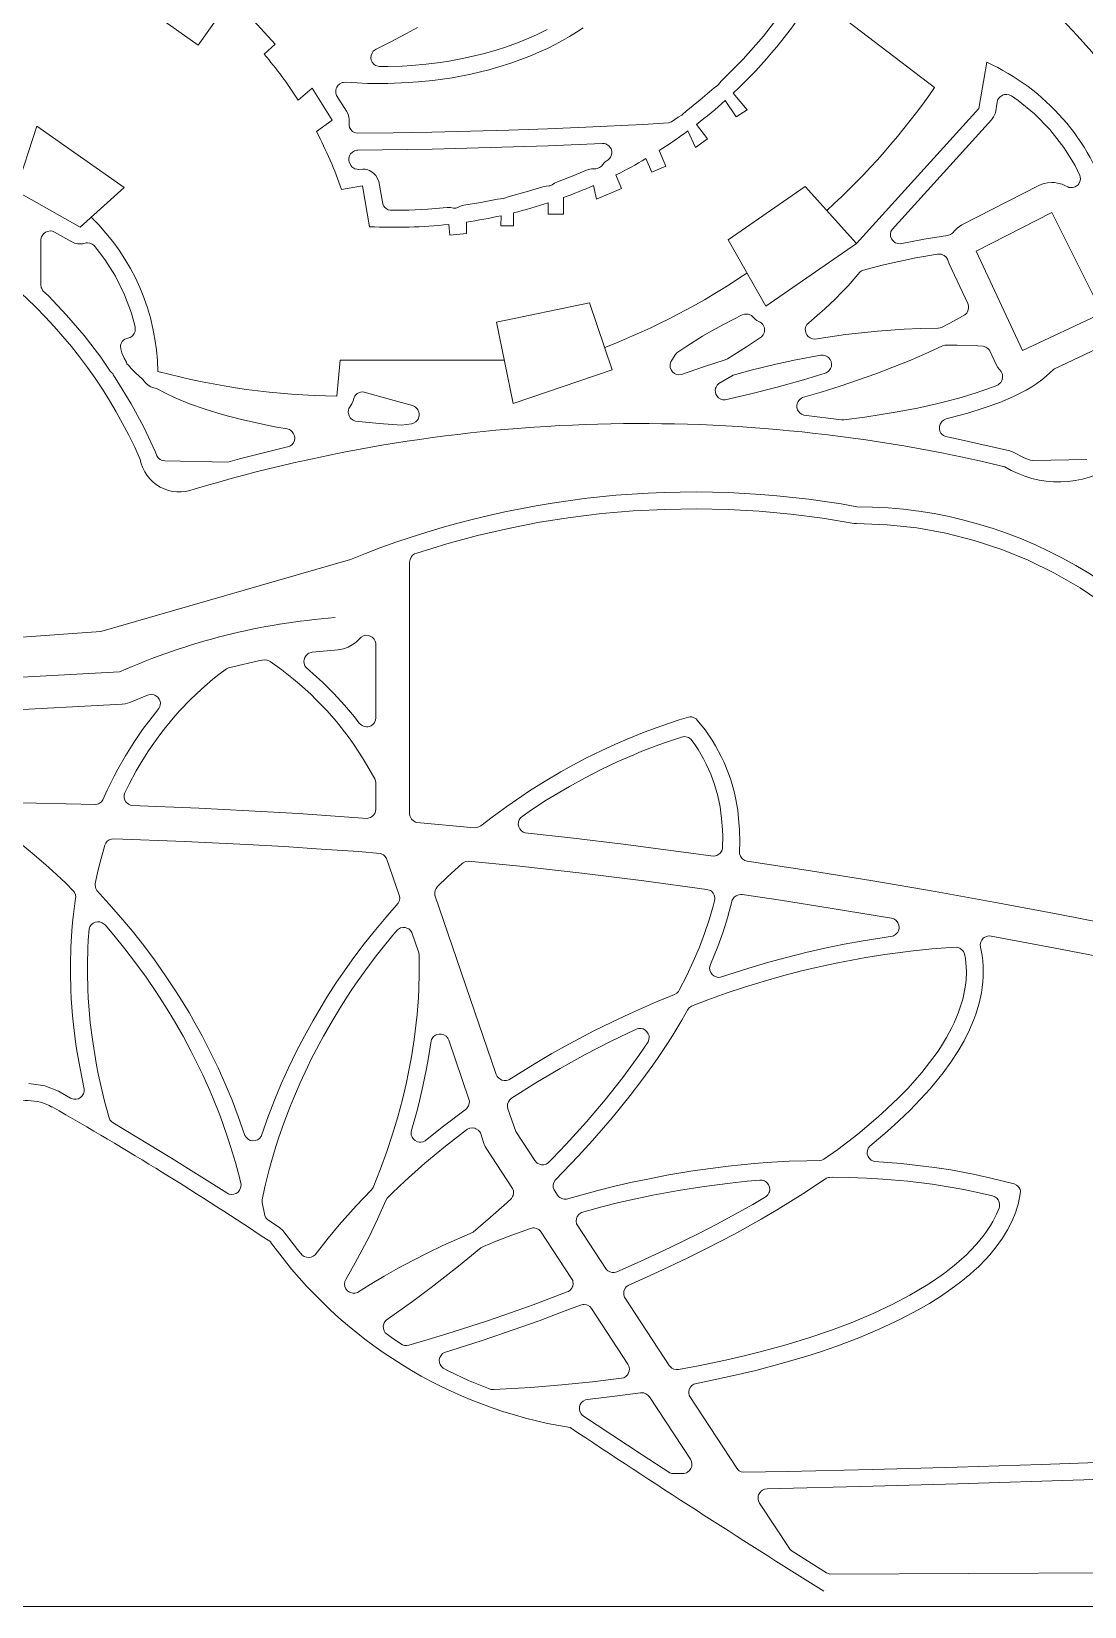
# Model space of a CAD drawing. Header units: inches. Extents: x 36 to 188, y -75 to 56.
# Drawn here: x 159.5 to 173.2, y -74.69 to -54.18 of the extents above; entities that cross this region are included whole.
import ezdxf

# ---------------------------------------------------------------- set-up
doc = ezdxf.new("R2010")
doc.units = ezdxf.units.IN
doc.layers.add('01_ORIGINAL_PLAN', color=7, linetype='Continuous', lineweight=20)
doc.layers.add('02_CONCEPT_CLOSED_AREAS', color=7, linetype='Continuous', lineweight=15)

# ---------------------------------------------------------------- blocks, each defined once
blk = doc.blocks.new('09_LOTUS')
at = {"layer": '01_ORIGINAL_PLAN'}
blk.add_line((71.442, 17.312), (36.248, 17.312), dxfattribs=at)
for points in [[(60.29, 39.74, -0.300089), (65.18, 32.538)], [(59.849, 35.488, 0.057164), (61.253, 37.088), (59.681, 38.289, -0.064319), (58.632, 37.014, -0.064319)], [(59.998, 35.322), (60.235, 35.059), (61.831, 36.816), (61.933, 37.418, -0.214593), (63.522, 35.602, 0.212382), (64.188, 33.517, -0.642649), (62.166, 32.15, 0.132984), (51.615, 31.858, -0.471407), (50.913, 32.245)], [(58.528, 36.918, -0.018836), (58.155, 36.608, -0.018836)], [(58.043, 36.524, -0.017658), (57.668, 36.267, -0.017658)], [(57.496, 36.162, -0.017305), (57.105, 35.949, -0.017305)], [(54.929, 35.306, -0.040089), (53.897, 35.276), (53.805, 35.806)], [(56.812, 35.811, -0.016254), (56.423, 35.655, -0.016254)], [(56.221, 35.586, -0.018166), (55.771, 35.457, -0.018166)], [(50.274, 35.4, -0.198705), (51.143, 33.392, 0.063223), (53.473, 33.07)], [(55.61, 35.419, -0.017778), (55.16, 35.336, -0.017778)], [(56.959, 33.703, 0.056142), (58.811, 34.673)], [(53.65, 30.945, -0.14301), (60.243, 31.63, -0.286424), (65.36, 28.431), (66.481, 23.89, -0.272091), (64.9, 18.954), (63.661, 17.533)], [(53.65, 30.945), (50.4, 30.004), (48.095, 29.84), (45.427, 29.473), (42.376, 26.597), (41.758, 26.597, -0.10797), (36.248, 22.954)]]:
    blk.add_lwpolyline(points, format="xyb", dxfattribs=at)
for points in [[(51.286, 38.996), (52.178, 38.364), (51.665, 37.64), (50.837, 38.227), (51.286, 38.996)], [(52.249, 38.111), (52.668, 37.654), (52.525, 37.523)], [(52.968, 36.924), (53.149, 37.079), (53.413, 36.661), (53.207, 36.514)], [(58.528, 36.918), (58.67, 36.704), (58.814, 36.799), (58.632, 37.014)], [(49.567, 36.583), (50.703, 35.787), (50.129, 35.27), (49.295, 35.742), (49.567, 36.583)], [(58.043, 36.524), (58.141, 36.305), (58.295, 36.419), (58.155, 36.608)], [(57.496, 36.162), (57.572, 35.985), (57.754, 36.063), (57.668, 36.267)], [(56.812, 35.811), (56.853, 35.634), (57.179, 35.773), (57.105, 35.949)], [(53.805, 35.806), (53.533, 35.759)], [(53.805, 35.806), (53.805, 35.806)], [(58.564, 35.106), (59.058, 34.241), (60.235, 35.059), (59.57, 35.799), (58.564, 35.106)], [(56.221, 35.586), (56.221, 35.439), (56.423, 35.439), (56.423, 35.655)], [(54.929, 35.306), (54.944, 35.165), (55.16, 35.189), (55.16, 35.336)], [(55.61, 35.419), (55.608, 35.288), (55.771, 35.288), (55.771, 35.457)], [(53.515, 33.54), (53.473, 33.07)], [(53.515, 33.54), (55.65, 33.54)], [(46.027, 28.759), (46.027, 29.23), (50.643, 29.479)]]:
    blk.add_lwpolyline(points, dxfattribs=at)
for points in [[(61.796, 34.957), (62.78, 35.461), (63.435, 34.152), (62.399, 33.663)], [(55.549, 34.034), (56.763, 34.283), (57.058, 33.412), (55.766, 32.976)]]:
    blk.add_lwpolyline(points, close=True, dxfattribs=at)
for centre, radius, start, end in [((48.363, 33.974), 5.47, 32.6388, 40.4465), ((48.363, 33.974), 5.47, 19.0436, 27.6609), ((44.996, 29.643), 6.464, 23.734, 72.5429), ((54.073, 21.787), 8.422, 94.2501, 114.0352), ((49.433, 23.211), 0.689, 61.2688, 115.2094), ((27.349, -15.654), 45.391, 56.1832, 60.407), ((57.468, 25.543), 5.979, 215.6658, 260.7622), ((129.159, 128.7), 131.041, 236.3299, 238.04792)]:
    blk.add_arc(centre, radius, start, end, dxfattribs=at)
at = {"layer": '02_CONCEPT_CLOSED_AREAS'}
for points in [[(59.269, 38.071), (59.025, 37.755), (58.761, 37.455), (58.477, 37.17), (58.441, 37.127), (58.429, 37.116), (58.383, 37.083), (58.203, 36.928), (58.019, 36.781), (57.978, 36.741), (57.964, 36.73), (57.914, 36.702), (57.827, 36.64), (57.795, 36.629), (57.457, 36.608), (56.712, 36.571), (56.213, 36.55), (55.713, 36.532), (55.211, 36.518), (54.708, 36.506), (54.205, 36.498), (53.735, 36.493), (53.704, 36.501), (53.677, 36.517), (53.654, 36.54), (53.646, 36.553), (53.639, 36.567), (53.631, 36.598), (53.633, 36.675), (53.63, 36.701), (53.619, 36.739), (53.599, 36.779), (53.469, 36.986), (53.46, 37.016), (53.459, 37.047), (53.465, 37.077), (53.472, 37.092), (53.489, 37.117), (53.513, 37.137), (53.541, 37.151), (53.557, 37.154), (53.588, 37.156), (53.735, 37.147), (53.871, 37.142), (54.138, 37.14), (54.4, 37.151), (54.53, 37.161), (54.72, 37.18), (54.972, 37.216), (55.216, 37.263), (55.452, 37.32), (55.568, 37.352), (55.736, 37.405), (55.901, 37.464), (56.008, 37.506), (56.112, 37.551), (56.214, 37.597), (56.313, 37.646), (56.409, 37.698), (56.501, 37.751), (56.593, 37.807), (56.68, 37.864)], [(56.211, 37.842), (56.071, 37.774), (55.973, 37.73), (55.823, 37.67), (55.667, 37.614), (55.559, 37.579), (55.396, 37.532), (55.282, 37.503), (55.11, 37.465), (54.936, 37.433), (54.815, 37.414), (54.634, 37.392), (54.449, 37.375), (54.323, 37.367), (54.134, 37.36), (54.021, 37.361), (53.991, 37.368), (53.977, 37.375), (53.953, 37.393), (53.934, 37.417), (53.921, 37.445), (53.916, 37.476), (53.919, 37.506), (53.93, 37.535), (53.947, 37.56), (53.958, 37.571), (53.984, 37.588), (54.165, 37.678), (54.379, 37.791), (54.521, 37.871)], [(63.233, 32.246), (62.53, 32.231), (62.503, 32.237), (62.418, 32.267), (62.266, 32.345), (62.232, 32.359), (61.559, 32.511), (61.397, 32.543), (61.369, 32.556), (61.346, 32.576), (61.336, 32.588), (61.322, 32.615), (61.315, 32.645), (61.316, 32.676), (61.325, 32.706), (61.341, 32.732), (61.352, 32.744), (61.376, 32.762), (61.405, 32.773), (61.569, 32.816), (61.685, 32.848), (61.9, 32.916), (62.101, 32.989), (62.282, 33.067), (62.365, 33.107), (62.444, 33.149), (62.518, 33.193), (62.586, 33.236), (62.65, 33.282), (62.707, 33.329), (62.8, 33.417), (62.812, 33.426), (63.604, 33.8)], [(63.697, 26.161), (62.885, 26.32), (62.073, 26.473), (61.261, 26.62), (60.45, 26.759), (59.637, 26.891), (58.814, 27.016), (58.783, 27.025), (58.756, 27.042), (58.744, 27.053), (58.725, 27.079), (58.714, 27.11), (58.712, 27.142), (58.716, 27.263), (58.713, 27.429), (58.707, 27.517), (58.69, 27.678), (58.662, 27.839), (58.643, 27.922), (58.6, 28.075), (58.572, 28.155), (58.513, 28.302), (58.477, 28.379), (58.403, 28.518), (58.357, 28.592), (58.266, 28.724), (58.164, 28.853), (58.15, 28.867), (58.133, 28.879), (58.112, 28.888), (58.092, 28.893), (58.07, 28.894), (58.048, 28.89), (57.93, 28.854), (57.701, 28.778), (57.474, 28.695), (57.252, 28.605), (57.14, 28.557), (56.921, 28.457), (56.706, 28.351), (56.496, 28.239), (56.39, 28.179), (56.183, 28.057), (55.982, 27.931), (55.881, 27.864), (55.684, 27.728), (55.492, 27.587), (55.348, 27.476), (55.322, 27.461), (55.293, 27.452), (55.262, 27.451), (54.514, 27.521), (54.498, 27.525), (54.47, 27.541), (54.446, 27.563), (54.43, 27.59), (54.424, 27.606), (54.42, 27.638), (54.42, 30.91), (54.425, 30.943), (54.438, 30.973), (54.459, 30.998), (54.485, 31.017), (54.512, 31.027), (54.906, 31.149), (55.304, 31.256), (55.705, 31.348), (56.109, 31.427), (56.514, 31.491), (56.922, 31.54), (57.331, 31.576), (57.742, 31.596), (58.153, 31.602), (58.564, 31.594), (58.971, 31.571), (59.382, 31.534), (59.792, 31.481), (60.207, 31.413), (60.235, 31.41), (60.637, 31.396), (61.021, 31.354), (61.399, 31.286), (61.769, 31.192), (62.13, 31.073), (62.473, 30.933), (62.813, 30.767), (63.146, 30.574), (63.459, 30.363)], [(47.437, 28.885), (50.676, 29.06), (50.718, 29.066), (50.776, 29.08), (51.009, 29.177), (51.025, 29.182), (51.056, 29.187), (51.088, 29.182), (51.103, 29.177), (51.131, 29.161), (51.143, 29.15), (51.161, 29.124), (51.173, 29.094), (51.175, 29.078), (51.174, 29.046), (51.17, 29.031), (51.157, 29.002), (51.067, 28.891), (50.944, 28.729), (50.828, 28.562), (50.72, 28.389), (50.621, 28.213), (50.572, 28.121), (50.484, 27.938), (50.428, 27.814), (50.408, 27.788), (50.396, 27.778), (50.368, 27.763), (50.337, 27.755), (49.563, 27.771), (49.05, 27.778)], [(49.275, 27.311), (49.508, 27.121), (49.685, 26.968), (49.771, 26.89), (49.938, 26.732), (50.048, 26.621), (50.057, 26.608), (50.069, 26.579), (50.073, 26.548), (50.072, 26.532), (50.044, 26.327), (50.033, 26.218), (50.023, 26.11), (50.01, 25.894), (50.005, 25.672), (50.005, 25.561), (50.01, 25.34), (50.016, 25.226), (50.033, 25.001), (50.044, 24.887), (50.072, 24.662), (50.089, 24.546), (50.129, 24.318), (50.184, 24.046), (50.183, 24.015), (50.18, 24), (50.174, 23.985), (50.158, 23.959), (50.136, 23.938), (50.109, 23.923), (50.079, 23.915), (50.048, 23.915), (50.018, 23.924), (50.005, 23.93), (49.87, 24.008), (49.847, 24.02), (49.671, 24.089), (49.646, 24.094), (49.461, 24.12)], [(63.732, 19.202), (62.641, 19.163), (61.545, 19.128), (60.444, 19.097), (59.34, 19.071), (58.764, 19.059), (58.735, 19.066), (58.708, 19.08), (58.696, 19.09), (58.677, 19.113), (58.065, 20.047), (58.059, 20.061), (58.053, 20.092), (58.053, 20.108), (58.06, 20.138), (58.074, 20.166), (58.095, 20.19), (58.121, 20.207), (58.135, 20.213), (58.579, 20.305), (58.924, 20.386), (59.258, 20.474), (59.578, 20.568), (59.783, 20.634), (59.982, 20.703), (60.269, 20.811), (60.542, 20.926), (60.799, 21.047), (61.039, 21.173), (61.188, 21.259), (61.26, 21.304), (61.332, 21.35), (61.465, 21.442), (61.594, 21.538), (61.71, 21.634), (61.768, 21.685), (61.823, 21.736), (61.921, 21.836), (61.971, 21.891), (62.055, 21.994), (62.136, 22.107), (62.203, 22.218), (62.261, 22.333), (62.309, 22.45), (62.344, 22.566), (62.369, 22.684), (62.37, 22.72), (62.365, 22.741), (62.356, 22.762), (62.338, 22.785), (62.321, 22.798), (62.288, 22.813), (61.986, 22.89), (61.779, 22.936), (61.463, 22.995), (61.25, 23.027), (61.034, 23.055), (60.816, 23.078), (60.471, 23.105), (60.456, 23.109), (60.428, 23.123), (60.404, 23.144), (60.387, 23.171), (60.377, 23.201), (60.375, 23.217), (60.375, 23.233), (60.382, 23.264), (60.389, 23.279), (60.408, 23.305), (60.636, 23.498), (60.788, 23.635), (60.861, 23.704), (60.934, 23.774), (61.067, 23.912), (61.194, 24.052), (61.254, 24.123), (61.363, 24.26), (61.464, 24.399), (61.555, 24.539), (61.636, 24.678), (61.707, 24.821), (61.765, 24.956), (61.79, 25.025), (61.832, 25.165), (61.863, 25.302), (61.874, 25.372), (61.881, 25.445), (61.886, 25.513), (61.887, 25.583), (61.885, 25.65), (61.88, 25.72), (61.871, 25.787), (61.85, 25.897), (61.847, 25.929), (61.853, 25.96), (61.866, 25.988), (61.886, 26.012), (61.899, 26.022), (61.927, 26.036), (61.942, 26.041), (61.973, 26.043), (61.989, 26.041), (62.802, 25.888), (63.611, 25.729)], [(63.506, 17.752), (59.891, 17.735), (59.859, 17.744), (59.844, 17.752), (59.399, 18.031), (59.373, 18.054), (58.974, 18.659), (58.961, 18.688), (58.957, 18.703), (58.955, 18.735), (58.958, 18.751), (58.962, 18.766), (58.977, 18.794), (58.999, 18.818), (59.012, 18.827), (59.041, 18.84), (59.072, 18.845), (60.45, 18.878), (61.551, 18.909), (63.195, 18.962), (64.386, 19.007)]]:
    blk.add_lwpolyline(points, dxfattribs=at)
for points in [[(60.807, 35.053), (60.775, 35.055), (60.745, 35.065), (60.731, 35.073), (60.708, 35.094), (60.69, 35.12), (60.68, 35.15), (60.678, 35.182), (60.685, 35.213), (60.699, 35.241), (61.994, 36.668), (62.02, 36.704), (62.037, 36.739), (62.044, 36.759), (62.069, 36.899), (62.078, 36.93), (62.086, 36.944), (62.106, 36.968), (62.132, 36.986), (62.147, 36.992), (62.162, 36.997), (62.194, 36.999), (62.225, 36.993), (62.253, 36.979), (62.343, 36.919), (62.553, 36.744), (62.752, 36.54), (62.936, 36.305), (63.082, 36.074), (63.145, 35.943), (63.15, 35.927), (63.151, 35.895), (63.145, 35.864), (63.13, 35.836), (63.12, 35.823), (63.108, 35.812), (63.081, 35.795), (63.05, 35.786), (63.018, 35.786), (63.002, 35.788), (62.987, 35.793), (62.947, 35.814), (62.912, 35.828), (62.855, 35.844), (62.816, 35.85), (62.777, 35.851), (62.724, 35.847), (62.684, 35.839), (62.648, 35.828), (62.602, 35.809), (61.609, 35.299), (61.577, 35.28), (61.547, 35.258), (61.519, 35.232), (61.484, 35.193), (61.46, 35.176), (61.447, 35.169), (61.419, 35.161), (61.119, 35.113)], [(53.632, 36.122), (53.629, 36.137), (53.629, 36.168), (53.637, 36.198), (53.652, 36.225), (53.674, 36.247), (53.701, 36.263), (53.731, 36.271), (53.747, 36.273), (54.712, 36.286), (55.468, 36.305), (56.221, 36.33), (56.925, 36.361), (56.957, 36.358), (56.972, 36.353), (57.001, 36.338), (57.013, 36.328), (57.033, 36.304), (57.041, 36.289), (57.05, 36.259), (57.051, 36.243), (57.047, 36.211), (57.035, 36.182), (57.027, 36.168), (57.004, 36.146), (56.967, 36.121), (56.951, 36.106), (56.916, 36.066), (56.89, 36.046), (56.86, 36.034), (56.844, 36.031), (56.787, 36.03), (56.745, 36.021), (56.536, 35.934), (56.346, 35.862), (56.306, 35.842), (56.277, 35.822), (56.249, 35.81), (56.233, 35.807), (56.197, 35.804), (56.154, 35.795), (55.935, 35.728), (55.716, 35.67), (55.643, 35.642), (55.565, 35.634), (55.345, 35.59), (55.126, 35.554), (55.083, 35.542), (55.048, 35.527), (55.019, 35.519), (54.989, 35.519), (54.951, 35.525), (54.909, 35.526), (54.658, 35.503), (54.409, 35.49), (54.171, 35.489), (54.141, 35.496), (54.114, 35.511), (54.092, 35.532), (54.083, 35.545), (54.07, 35.573), (54.017, 35.865), (54.002, 35.905), (53.979, 35.942), (53.96, 35.962), (53.932, 35.986), (53.897, 36.006), (53.874, 36.015), (53.841, 36.023), (53.811, 36.026), (53.754, 36.022), (53.738, 36.023), (53.707, 36.031), (53.693, 36.038), (53.667, 36.057), (53.657, 36.069), (53.641, 36.097)], [(50.209, 35.064), (50.225, 35.065), (50.257, 35.062), (50.287, 35.05), (50.313, 35.03), (50.452, 34.85), (50.589, 34.631), (50.708, 34.39), (50.798, 34.148), (50.845, 33.972), (50.848, 33.957), (50.849, 33.927), (50.846, 33.912), (50.835, 33.884), (50.817, 33.859), (50.806, 33.849), (50.781, 33.832), (50.734, 33.819), (50.713, 33.81), (50.695, 33.798), (50.679, 33.781), (50.664, 33.755), (50.657, 33.734), (50.655, 33.711), (50.659, 33.684), (50.675, 33.632), (50.686, 33.602), (50.703, 33.566), (50.732, 33.513), (50.739, 33.489), (50.76, 33.472), (50.797, 33.428), (50.845, 33.377), (50.947, 33.287), (50.982, 33.242), (51.015, 33.214), (51.052, 33.192), (51.072, 33.184), (51.123, 33.17), (51.241, 33.107), (51.368, 33.047), (51.554, 32.97), (51.757, 32.899), (51.978, 32.832), (52.215, 32.769), (52.467, 32.712), (52.664, 32.672), (52.824, 32.643), (52.854, 32.634), (52.868, 32.627), (52.891, 32.607), (52.91, 32.581), (52.921, 32.552), (52.924, 32.521), (52.919, 32.491), (52.906, 32.462), (52.887, 32.438), (52.861, 32.42), (52.832, 32.409), (52.207, 32.254), (52.053, 32.212), (51.235, 32.227), (51.203, 32.232), (51.188, 32.237), (51.173, 32.245), (51.148, 32.266), (51.13, 32.292), (51.112, 32.339), (50.958, 32.664), (50.793, 32.969), (50.607, 33.274), (50.576, 33.321), (50.561, 33.348), (50.557, 33.364), (50.544, 33.374), (50.523, 33.397), (50.399, 33.577), (50.183, 33.858), (49.953, 34.126), (49.717, 34.374), (49.647, 34.442), (49.63, 34.47), (49.624, 34.486), (49.62, 34.518), (49.62, 35.1), (49.621, 35.115), (49.629, 35.145), (49.645, 35.172), (49.655, 35.184), (49.68, 35.203), (49.708, 35.215), (49.739, 35.22), (49.77, 35.216), (49.799, 35.204), (50.021, 35.079), (50.059, 35.062), (50.1, 35.052), (50.143, 35.051), (50.164, 35.053)], [(59.694, 33.813), (59.663, 33.816), (59.633, 33.827), (59.608, 33.845), (59.588, 33.87), (59.58, 33.884), (59.571, 33.914), (59.57, 33.945), (59.578, 33.975), (59.592, 34.003), (59.614, 34.026), (59.726, 34.12), (59.823, 34.206), (59.961, 34.337), (60.047, 34.423), (60.127, 34.508), (60.278, 34.682), (60.301, 34.7), (60.329, 34.711), (60.57, 34.773), (60.789, 34.823), (61.01, 34.869), (61.291, 34.919), (61.322, 34.92), (61.337, 34.918), (61.366, 34.907), (61.379, 34.899), (61.402, 34.878), (61.419, 34.852), (61.442, 34.793), (61.684, 34.275), (61.693, 34.244), (61.694, 34.211), (61.687, 34.18), (61.671, 34.152), (61.648, 34.129), (61.549, 34.071), (61.443, 34.014), (61.352, 33.968), (61.326, 33.958), (61.299, 33.955), (61.068, 33.95), (60.859, 33.941), (60.51, 33.916), (60.301, 33.896), (60.092, 33.871)], [(57.957, 33.35), (57.926, 33.347), (57.895, 33.352), (57.866, 33.365), (57.842, 33.385), (57.823, 33.411), (57.812, 33.441), (57.81, 33.472), (57.811, 33.488), (57.821, 33.518), (57.876, 33.607), (57.897, 33.632), (58.026, 33.721), (58.234, 33.851), (58.345, 33.915), (58.514, 34.008), (58.748, 34.127), (58.778, 34.137), (58.809, 34.139), (58.825, 34.137), (58.84, 34.133), (58.868, 34.119), (58.923, 34.068), (58.941, 34.055), (58.983, 34.033), (58.996, 34.024), (59.017, 34.001), (59.026, 33.987), (59.037, 33.958), (59.04, 33.926), (59.038, 33.91), (59.034, 33.895), (59.02, 33.866), (59, 33.842), (58.805, 33.711), (58.556, 33.556), (58.529, 33.544), (58.244, 33.453)], [(59.551, 32.824), (59.522, 32.835), (59.497, 32.854), (59.478, 32.878), (59.47, 32.892), (59.462, 32.922), (59.461, 32.954), (59.464, 32.969), (59.476, 32.998), (59.484, 33.011), (59.506, 33.034), (59.533, 33.05), (59.777, 33.123), (60.023, 33.201), (60.261, 33.28), (60.49, 33.361), (60.711, 33.445), (60.92, 33.529), (61.12, 33.615), (61.354, 33.723), (61.388, 33.734), (61.548, 33.734), (61.812, 33.725), (61.887, 33.72), (61.918, 33.709), (61.945, 33.691), (61.966, 33.667), (62.058, 33.474), (62.078, 33.442), (62.118, 33.391), (62.132, 33.364), (62.136, 33.35), (62.139, 33.335), (62.138, 33.304), (62.129, 33.275), (62.114, 33.249), (62.092, 33.228), (62.079, 33.219), (62.019, 33.193), (61.88, 33.142), (61.781, 33.108), (61.568, 33.043), (61.398, 32.998), (61.279, 32.969), (61.029, 32.914), (60.766, 32.864), (60.558, 32.829), (60.343, 32.798), (60.071, 32.763), (60.042, 32.763)], [(58.529, 33.02), (58.498, 33.022), (58.469, 33.03), (58.442, 33.047), (58.421, 33.069), (58.406, 33.096), (58.399, 33.126), (58.398, 33.142), (58.402, 33.173), (58.408, 33.187), (58.423, 33.214), (58.445, 33.236), (58.632, 33.344), (58.865, 33.41), (59.185, 33.488), (59.448, 33.544), (59.772, 33.602), (59.803, 33.603), (59.819, 33.601), (59.834, 33.596), (59.861, 33.581), (59.873, 33.571), (59.893, 33.547), (59.906, 33.519), (59.911, 33.488), (59.911, 33.473), (59.909, 33.457), (59.898, 33.428), (59.88, 33.402), (59.868, 33.392), (59.842, 33.375), (59.827, 33.369), (59.546, 33.284), (59.203, 33.187), (58.845, 33.095)], [(53.693, 33.041), (53.706, 33.069), (53.715, 33.082), (53.738, 33.103), (53.765, 33.117), (53.78, 33.121), (53.811, 33.124), (53.826, 33.123), (54.169, 33.024), (54.455, 32.946), (54.484, 32.934), (54.497, 32.925), (54.519, 32.903), (54.528, 32.89), (54.54, 32.862), (54.544, 32.846), (54.544, 32.815), (54.541, 32.8), (54.529, 32.771), (54.51, 32.746), (54.499, 32.735), (54.472, 32.719), (54.442, 32.711), (54.313, 32.693), (54.024, 32.714), (53.713, 32.744), (53.684, 32.756), (53.658, 32.774), (53.647, 32.786), (53.631, 32.814), (53.622, 32.844), (53.621, 32.86), (53.625, 32.892), (53.63, 32.907), (53.669, 32.97), (53.685, 33.009)], [(53.074, 29.535), (53.056, 29.56), (53.046, 29.59), (53.043, 29.621), (53.045, 29.636), (53.054, 29.666), (53.071, 29.692), (53.093, 29.714), (53.107, 29.722), (53.136, 29.733), (53.151, 29.735), (53.489, 29.768), (53.559, 29.781), (53.618, 29.802), (53.672, 29.83), (53.722, 29.867), (53.79, 29.934), (53.817, 29.948), (53.847, 29.956), (53.878, 29.955), (53.908, 29.946), (53.934, 29.93), (53.956, 29.908), (53.971, 29.882), (53.979, 29.852), (53.98, 29.836), (53.98, 28.883), (53.976, 28.852), (53.964, 28.823), (53.955, 28.81), (53.945, 28.798), (53.92, 28.779), (53.891, 28.767), (53.875, 28.764), (53.86, 28.763), (53.829, 28.768), (53.8, 28.78), (53.787, 28.789), (53.764, 28.811), (53.7, 28.894), (53.571, 29.048), (53.432, 29.2), (53.284, 29.348), (53.208, 29.417)], [(50.803, 27.741), (50.788, 27.745), (50.759, 27.758), (50.735, 27.778), (50.725, 27.79), (50.71, 27.818), (50.703, 27.849), (50.703, 27.865), (50.708, 27.896), (50.768, 28.02), (50.86, 28.192), (50.91, 28.278), (51.012, 28.44), (51.068, 28.523), (51.18, 28.678), (51.241, 28.757), (51.364, 28.904), (51.429, 28.976), (51.566, 29.119), (51.709, 29.255), (51.859, 29.384), (51.937, 29.447), (52.034, 29.52), (52.061, 29.531), (52.12, 29.547), (52.451, 29.623), (52.528, 29.636), (52.56, 29.633), (52.589, 29.623), (52.603, 29.615), (52.755, 29.506), (52.91, 29.384), (52.988, 29.318), (53.132, 29.188), (53.205, 29.117), (53.34, 28.976), (53.467, 28.832), (53.53, 28.754), (53.645, 28.602), (53.703, 28.521), (53.808, 28.361), (53.86, 28.276), (53.966, 28.087), (53.972, 28.073), (53.979, 28.045), (53.98, 27.693), (53.976, 27.663), (53.965, 27.635), (53.947, 27.61), (53.936, 27.6), (53.91, 27.584), (53.881, 27.575), (53.866, 27.573), (52.975, 27.635), (52.325, 27.673), (51.675, 27.706)], [(55.925, 27.385), (55.896, 27.395), (55.871, 27.413), (55.852, 27.436), (55.839, 27.464), (55.833, 27.494), (55.835, 27.524), (55.845, 27.553), (55.861, 27.579), (55.884, 27.599), (56.004, 27.682), (56.198, 27.808), (56.299, 27.87), (56.5, 27.989), (56.704, 28.101), (56.912, 28.208), (57.123, 28.309), (57.336, 28.402), (57.444, 28.446), (57.662, 28.531), (57.775, 28.571), (57.959, 28.632), (57.974, 28.636), (58.004, 28.638), (58.034, 28.632), (58.048, 28.626), (58.061, 28.619), (58.084, 28.6), (58.131, 28.536), (58.174, 28.47), (58.246, 28.347), (58.281, 28.278), (58.339, 28.149), (58.389, 28.012), (58.43, 27.867), (58.46, 27.725), (58.472, 27.647), (58.481, 27.572), (58.493, 27.422), (58.496, 27.341), (58.494, 27.198), (58.492, 27.182), (58.484, 27.152), (58.468, 27.126), (58.457, 27.114), (58.432, 27.096), (58.418, 27.089), (58.403, 27.085), (58.373, 27.081), (57.688, 27.173), (57.2, 27.236), (56.551, 27.314)], [(50.348, 26.632), (50.333, 26.661), (50.329, 26.677), (50.326, 26.709), (50.328, 26.725), (50.366, 26.905), (50.39, 27.003), (50.45, 27.222), (50.463, 27.251), (50.483, 27.275), (50.495, 27.285), (50.508, 27.293), (50.537, 27.304), (50.569, 27.307), (51.493, 27.273), (52.301, 27.234), (52.786, 27.206), (53.27, 27.174), (53.754, 27.14), (54.037, 27.117), (54.051, 27.112), (54.079, 27.099), (54.102, 27.078), (54.119, 27.052), (54.283, 26.575), (54.288, 26.559), (54.29, 26.528), (54.283, 26.497), (54.269, 26.469), (54.108, 26.284), (53.957, 26.102), (53.811, 25.917), (53.671, 25.729), (53.602, 25.633), (53.469, 25.439), (53.343, 25.244), (53.281, 25.143), (53.162, 24.942), (53.05, 24.739), (52.943, 24.534), (52.843, 24.326), (52.749, 24.116), (52.661, 23.904), (52.579, 23.691), (52.493, 23.443), (52.485, 23.429), (52.464, 23.405), (52.438, 23.387), (52.408, 23.377), (52.377, 23.375), (52.346, 23.381), (52.317, 23.395), (52.294, 23.417), (52.276, 23.443), (52.189, 23.692), (52.109, 23.903), (52.02, 24.117), (51.926, 24.327), (51.825, 24.534), (51.719, 24.74), (51.606, 24.943), (51.548, 25.044), (51.427, 25.242), (51.364, 25.342), (51.234, 25.537), (51.099, 25.729), (50.958, 25.917), (50.812, 26.103), (50.661, 26.283), (50.505, 26.461)], [(54.749, 26.575), (54.747, 26.605), (54.752, 26.634), (54.764, 26.661), (54.783, 26.685), (54.914, 26.812), (55.105, 26.986), (55.118, 26.996), (55.147, 27.01), (55.18, 27.016), (55.854, 26.949), (56.662, 26.858), (57.469, 26.758), (58.29, 26.647), (58.32, 26.639), (58.334, 26.632), (58.347, 26.623), (58.369, 26.601), (58.384, 26.574), (58.389, 26.56), (58.394, 26.529), (58.39, 26.498), (58.372, 26.429), (58.32, 26.251), (58.259, 26.073), (58.191, 25.895), (58.112, 25.71), (58.026, 25.526), (57.929, 25.335), (57.92, 25.321), (57.897, 25.298), (57.868, 25.281), (57.632, 25.184), (57.283, 25.03), (57.052, 24.921), (56.825, 24.809), (56.49, 24.633), (56.27, 24.51), (56.054, 24.383), (55.711, 24.171), (55.681, 24.161), (55.65, 24.16), (55.62, 24.166), (55.592, 24.18), (55.58, 24.189), (55.559, 24.213), (55.545, 24.24)], [(58.468, 25.505), (58.438, 25.503), (58.408, 25.508), (58.38, 25.521), (58.356, 25.541), (58.339, 25.566), (58.328, 25.595), (58.325, 25.626), (58.326, 25.641), (58.335, 25.67), (58.432, 25.906), (58.499, 26.094), (58.558, 26.279), (58.619, 26.506), (58.635, 26.534), (58.645, 26.546), (58.67, 26.566), (58.7, 26.579), (58.732, 26.583), (58.748, 26.581), (59.246, 26.507), (59.892, 26.405), (60.691, 26.272), (60.721, 26.263), (60.747, 26.247), (60.768, 26.225), (60.776, 26.212), (60.788, 26.183), (60.791, 26.152), (60.79, 26.137), (60.782, 26.107), (60.775, 26.093), (60.766, 26.081), (60.744, 26.059), (60.718, 26.043), (60.703, 26.038), (60.324, 25.98), (60.074, 25.934), (59.823, 25.883), (59.576, 25.826), (59.327, 25.763), (59.08, 25.696), (58.835, 25.623)], [(50.247, 26.133), (50.258, 26.162), (50.276, 26.187), (50.299, 26.207), (50.327, 26.221), (50.358, 26.227), (50.389, 26.224), (50.418, 26.214), (50.444, 26.196), (50.455, 26.185), (50.568, 26.052), (50.713, 25.873), (50.853, 25.691), (50.988, 25.505), (51.117, 25.317), (51.241, 25.125), (51.358, 24.932), (51.471, 24.736), (51.577, 24.537), (51.629, 24.435), (51.727, 24.232), (51.818, 24.03), (51.862, 23.925), (51.944, 23.72), (51.983, 23.615), (52.055, 23.408), (52.09, 23.301), (52.152, 23.092), (52.208, 22.881), (52.225, 22.808), (52.224, 22.776), (52.22, 22.761), (52.207, 22.732), (52.187, 22.708), (52.161, 22.689), (52.131, 22.679), (52.099, 22.676), (52.068, 22.682), (52.039, 22.696), (51.318, 23.151), (50.561, 23.607), (50.537, 23.626), (50.519, 23.65), (50.504, 23.685), (50.444, 23.91), (50.416, 24.023), (50.367, 24.247), (50.345, 24.359), (50.307, 24.579), (50.29, 24.692), (50.263, 24.911), (50.252, 25.022), (50.236, 25.238), (50.23, 25.349), (50.225, 25.562), (50.225, 25.672), (50.23, 25.882), (50.236, 25.989)], [(52.569, 22.349), (52.548, 22.374), (52.534, 22.403), (52.501, 22.574), (52.499, 22.606), (52.535, 22.775), (52.588, 22.985), (52.617, 23.092), (52.679, 23.301), (52.714, 23.408), (52.786, 23.617), (52.865, 23.822), (52.908, 23.927), (52.995, 24.131), (53.09, 24.334), (53.14, 24.436), (53.243, 24.635), (53.298, 24.736), (53.411, 24.932), (53.529, 25.127), (53.652, 25.317), (53.717, 25.413), (53.848, 25.599), (53.985, 25.783), (54.057, 25.875), (54.201, 26.052), (54.261, 26.122), (54.273, 26.132), (54.301, 26.146), (54.332, 26.153), (54.364, 26.151), (54.394, 26.141), (54.408, 26.134), (54.431, 26.113), (54.449, 26.087), (54.535, 25.837), (54.542, 25.803), (54.544, 25.562), (54.539, 25.349), (54.534, 25.24), (54.517, 25.02), (54.493, 24.802), (54.479, 24.692), (54.444, 24.468), (54.402, 24.247), (54.379, 24.135), (54.326, 23.911), (54.265, 23.687), (54.197, 23.46), (54.122, 23.235), (54.04, 23.01), (53.943, 22.768), (53.936, 22.755), (53.918, 22.731), (53.725, 22.529), (53.575, 22.364), (53.502, 22.28), (53.36, 22.109), (53.189, 21.892), (53.165, 21.872), (53.137, 21.86), (53.107, 21.855), (53.076, 21.858), (53.047, 21.869), (53.022, 21.887), (52.96, 21.96), (52.77, 22.209), (52.731, 22.241)], [(56.299, 22.738), (56.289, 22.769), (56.288, 22.802), (56.296, 22.833), (56.312, 22.862), (56.619, 23.18), (56.799, 23.377), (57.054, 23.672), (57.292, 23.966), (57.443, 24.164), (57.584, 24.359), (57.653, 24.458), (57.783, 24.653), (57.846, 24.752), (57.963, 24.946), (58.042, 25.083), (58.062, 25.11), (58.089, 25.13), (58.303, 25.212), (58.54, 25.296), (58.78, 25.375), (59.021, 25.449), (59.262, 25.518), (59.505, 25.582), (59.749, 25.641), (59.993, 25.694), (60.359, 25.762), (60.606, 25.801), (60.972, 25.849), (61.217, 25.873), (61.461, 25.89), (61.538, 25.894), (61.554, 25.891), (61.583, 25.881), (61.609, 25.863), (61.63, 25.838), (61.643, 25.81), (61.655, 25.749), (61.665, 25.64), (61.667, 25.576), (61.662, 25.465), (61.655, 25.4), (61.635, 25.285), (61.619, 25.22), (61.583, 25.101), (61.559, 25.035), (61.508, 24.913), (61.477, 24.849), (61.406, 24.718), (61.328, 24.591), (61.285, 24.526), (61.188, 24.393), (61.085, 24.263), (61.028, 24.197), (60.907, 24.062), (60.779, 23.931), (60.709, 23.863), (60.567, 23.731), (60.49, 23.663), (60.252, 23.463), (59.993, 23.264), (59.812, 23.134), (59.785, 23.123), (59.756, 23.119), (59.589, 23.116), (59.362, 23.108), (59.134, 23.095), (58.906, 23.078), (58.564, 23.044), (58.336, 23.015), (58.108, 22.983), (57.767, 22.926), (57.541, 22.882), (57.315, 22.835), (57.091, 22.784), (56.869, 22.728), (56.462, 22.617), (56.431, 22.616), (56.416, 22.618), (56.402, 22.623), (56.374, 22.637), (56.362, 22.646), (56.343, 22.669)], [(55.8, 23.498), (55.699, 23.791), (55.693, 23.822), (55.695, 23.854), (55.705, 23.883), (55.722, 23.91), (55.746, 23.93), (56.062, 24.131), (56.379, 24.318), (56.705, 24.498), (57.036, 24.669), (57.26, 24.777), (57.382, 24.832), (57.397, 24.836), (57.428, 24.837), (57.458, 24.831), (57.486, 24.816), (57.509, 24.795), (57.526, 24.769), (57.536, 24.74), (57.538, 24.724), (57.535, 24.693), (57.525, 24.664), (57.404, 24.486), (57.194, 24.199), (56.965, 23.909), (56.72, 23.621), (56.459, 23.332), (56.276, 23.14), (56.224, 23.088), (56.197, 23.072), (56.168, 23.064), (56.153, 23.063), (56.138, 23.063), (56.108, 23.07), (56.081, 23.084), (56.069, 23.093), (56.049, 23.117)], [(54.623, 23.376), (54.595, 23.363), (54.565, 23.357), (54.55, 23.357), (54.52, 23.363), (54.492, 23.377), (54.469, 23.397), (54.452, 23.422), (54.441, 23.45), (54.438, 23.481), (54.44, 23.496), (54.508, 23.74), (54.538, 23.855), (54.593, 24.088), (54.64, 24.318), (54.661, 24.432), (54.7, 24.677), (54.705, 24.692), (54.722, 24.72), (54.732, 24.731), (54.758, 24.75), (54.773, 24.757), (54.804, 24.764), (54.836, 24.763), (54.867, 24.754), (54.894, 24.736), (54.915, 24.712), (54.929, 24.684), (55.19, 23.919), (55.197, 23.889), (55.195, 23.859), (55.186, 23.829), (55.178, 23.816), (55.159, 23.793), (54.843, 23.552)], [(53.743, 21.402), (53.712, 21.392), (53.68, 21.391), (53.649, 21.399), (53.635, 21.405), (53.609, 21.424), (53.589, 21.449), (53.576, 21.478), (53.572, 21.51), (53.576, 21.542), (53.588, 21.571), (53.711, 21.785), (53.772, 21.898), (53.891, 22.126), (54.002, 22.357), (54.111, 22.6), (54.127, 22.627), (54.198, 22.698), (54.361, 22.853), (54.617, 23.082), (54.886, 23.305), (55.16, 23.519), (55.174, 23.528), (55.204, 23.54), (55.236, 23.543), (55.268, 23.538), (55.283, 23.532), (55.31, 23.515), (55.332, 23.491), (55.34, 23.477), (55.392, 23.329), (55.402, 23.303), (55.416, 23.279), (55.76, 22.754), (55.77, 22.725), (55.772, 22.694), (55.766, 22.664), (55.76, 22.65), (55.744, 22.624), (55.684, 22.568), (55.474, 22.38), (55.247, 22.186), (54.853, 22.01), (54.655, 21.915), (54.462, 21.817), (54.272, 21.716), (54.087, 21.611), (53.906, 21.503)], [(56.599, 22.281), (56.593, 22.296), (56.587, 22.327), (56.59, 22.359), (56.595, 22.374), (56.601, 22.389), (56.62, 22.415), (56.645, 22.435), (56.659, 22.443), (56.922, 22.515), (57.142, 22.57), (57.363, 22.62), (57.585, 22.667), (57.919, 22.729), (58.254, 22.782), (58.59, 22.825), (58.813, 22.849), (58.977, 22.863), (59.008, 22.861), (59.022, 22.858), (59.037, 22.852), (59.063, 22.836), (59.084, 22.814), (59.092, 22.801), (59.103, 22.772), (59.107, 22.742), (59.102, 22.712), (59.097, 22.697), (59.082, 22.671), (59.061, 22.649), (58.886, 22.545), (58.659, 22.418), (58.425, 22.292), (58.185, 22.167), (57.811, 21.984), (57.422, 21.804), (57.116, 21.67), (57.087, 21.662), (57.057, 21.661), (57.027, 21.668), (57.001, 21.682), (56.978, 21.703)], [(57.217, 21.338), (57.208, 21.369), (57.206, 21.385), (57.209, 21.417), (57.213, 21.432), (57.228, 21.46), (57.239, 21.473), (57.264, 21.493), (57.645, 21.663), (58.032, 21.846), (58.284, 21.971), (58.647, 22.161), (58.994, 22.354), (59.217, 22.485), (59.537, 22.683), (59.833, 22.879), (59.845, 22.887), (59.872, 22.897), (59.886, 22.899), (59.926, 22.9), (60.147, 22.897), (60.365, 22.889), (60.581, 22.876), (60.904, 22.848), (61.22, 22.809), (61.429, 22.778), (61.632, 22.741), (61.835, 22.699), (62.008, 22.659), (62.037, 22.647), (62.063, 22.629), (62.082, 22.605), (62.095, 22.576), (62.1, 22.545), (62.097, 22.514), (62.092, 22.499), (62.059, 22.42), (62.012, 22.326), (61.981, 22.273), (61.919, 22.18), (61.881, 22.128), (61.803, 22.033), (61.717, 21.941), (61.668, 21.892), (61.569, 21.802), (61.512, 21.755), (61.4, 21.666), (61.337, 21.621), (61.212, 21.535), (61.143, 21.49), (60.93, 21.365), (60.701, 21.244), (60.453, 21.128), (60.189, 21.016), (59.909, 20.91), (59.614, 20.81), (59.304, 20.715), (58.981, 20.627), (58.759, 20.572), (58.532, 20.52), (58.181, 20.447), (57.92, 20.398), (57.889, 20.397), (57.859, 20.403), (57.831, 20.417), (57.819, 20.427), (57.799, 20.45)], [(54.113, 20.866), (54.103, 20.877), (54.087, 20.902), (54.078, 20.931), (54.076, 20.962), (54.078, 20.977), (54.088, 21.006), (54.105, 21.031), (54.115, 21.042), (54.455, 21.285), (54.701, 21.467), (55.056, 21.743), (55.348, 21.982), (55.38, 22.001), (55.545, 22.069), (55.751, 22.147), (55.993, 22.235), (56.024, 22.241), (56.04, 22.241), (56.071, 22.235), (56.1, 22.221), (56.123, 22.2), (56.528, 21.584), (56.542, 21.557), (56.546, 21.542), (56.548, 21.512), (56.542, 21.482), (56.537, 21.468), (56.53, 21.455), (56.51, 21.431), (56.486, 21.413), (56.472, 21.407), (56.029, 21.24), (55.733, 21.134), (55.434, 21.031), (54.973, 20.882), (54.662, 20.787), (54.411, 20.713), (54.382, 20.709), (54.367, 20.709), (54.353, 20.711), (54.325, 20.721), (54.201, 20.801)], [(54.857, 20.413), (54.833, 20.435), (54.817, 20.461), (54.807, 20.491), (54.806, 20.522), (54.813, 20.553), (54.828, 20.581), (54.849, 20.604), (54.875, 20.621), (55.349, 20.772), (55.655, 20.874), (56.104, 21.033), (56.396, 21.142), (56.642, 21.237), (56.674, 21.245), (56.69, 21.246), (56.722, 21.24), (56.737, 21.234), (56.765, 21.216), (56.786, 21.191), (57.261, 20.468), (57.275, 20.439), (57.281, 20.407), (57.278, 20.375), (57.266, 20.345), (57.258, 20.331), (57.235, 20.308), (57.222, 20.299), (57.207, 20.291), (57.176, 20.283), (56.8, 20.237), (56.402, 20.197), (55.996, 20.165), (55.514, 20.137), (55.483, 20.139), (55.448, 20.151), (55.186, 20.256), (54.93, 20.374)], [(56.671, 19.799), (56.651, 19.822), (56.637, 19.85), (56.63, 19.88), (56.632, 19.911), (56.641, 19.94), (56.657, 19.966), (56.68, 19.987), (56.707, 20.002), (56.737, 20.009), (57.089, 20.05), (57.423, 20.095), (57.438, 20.096), (57.468, 20.093), (57.496, 20.082), (57.521, 20.065), (57.54, 20.042), (58.074, 19.229), (58.088, 19.2), (58.094, 19.169), (58.091, 19.137), (58.08, 19.107), (58.061, 19.081), (58.037, 19.061), (58.023, 19.053), (57.992, 19.044), (57.846, 19.042), (57.832, 19.044), (57.806, 19.053), (57.448, 19.285)]]:
    blk.add_lwpolyline(points, close=True, dxfattribs=at)

msp = doc.modelspace()

# ---------------------------------------------------------------- block references
msp.add_blockref('09_LOTUS', (110, -92))

doc.saveas('drawing.dxf')
